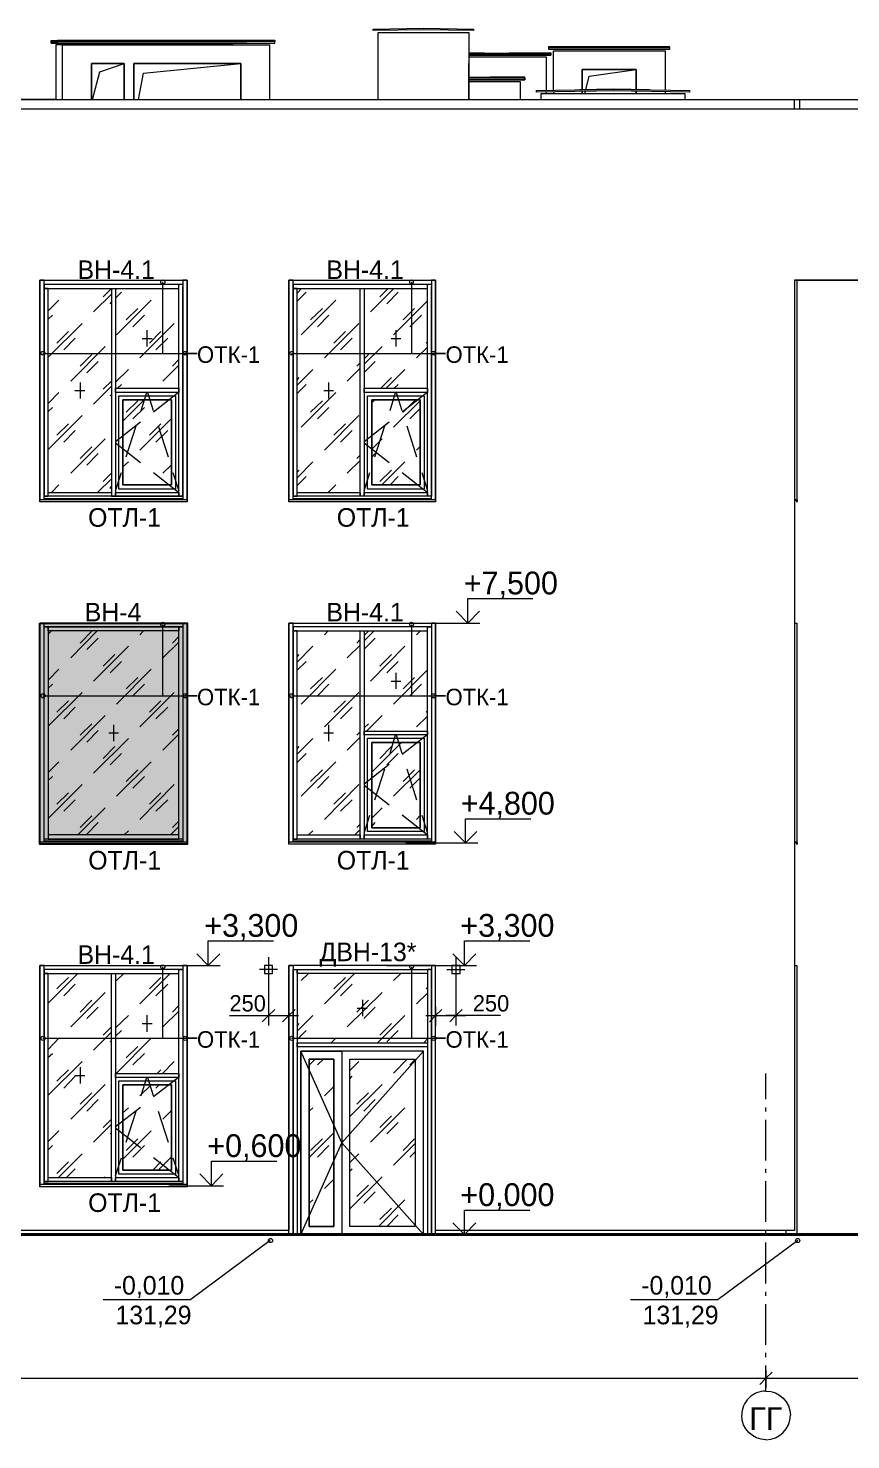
# Model space of a CAD drawing. Header units: millimetres. Extents: x 2294 to 908349, y -83289 to 219220.
# Drawn here: x 366203 to 376620, y -40033 to -22158 of the extents above; entities that cross this region are included whole.
import ezdxf

# ---------------------------------------------------------------- set-up
doc = ezdxf.new("R2010")
doc.units = ezdxf.units.MM
doc.layers.add('PDF _Геометрия', color=7, linetype='Continuous')
doc.layers.add('PDF _Текст', color=7, linetype='Continuous')

msp = doc.modelspace()

# ---------------------------------------------------------------- hatches: boundary and pattern name
at = {"transparency": 33554551}
h = msp.add_hatch(color=3, dxfattribs=at)
h.dxf.hatch_style = 1
h.paths.add_polyline_path([(366351.6, -29689.9), (368213.9, -29689.9), (368213.9, -32492.1), (366351.6, -32492.1)])

# ---------------------------------------------------------------- linework, layer by layer
msp.add_lwpolyline([(366351.6, -29689.9), (368213.9, -29689.9), (368213.9, -32492.1), (366351.6, -32492.1)], close=True)
at = {"layer": 'PDF _Геометрия', "lineweight": 9}
for points in [[(371842.3, -22188.3), (371208.4, -22179.6), (370570.2, -22188.3), (370570.2, -22170.8), (371208.4, -22157.7), (371842.3, -22170.8)], [(369324.3, -22323.8), (366574.6, -22323.8), (366574.6, -22310.7), (369324.3, -22310.7)], [(372790.9, -22402.5), (374329.7, -22402.5), (374329.7, -22393.8), (372790.9, -22393.8)], [(367418.3, -22603.6), (367003, -22603.6), (367003, -23058.3), (367003, -22603.6), (367418.3, -22603.6), (367418.3, -23058.3)], [(368895.9, -22603.6), (367540.7, -22603.6), (367540.7, -23058.3), (367540.7, -22603.6), (368895.9, -22603.6), (368895.9, -23058.3)], [(373901.3, -22682.3), (373219.3, -22682.3), (373219.3, -22935.9), (373219.3, -22682.3), (373901.3, -22682.3), (373901.3, -22935.9)], [(373219.3, -22957.7), (373219.3, -22984)], [(373901.3, -22984), (373901.3, -22953.4)], [(367282.7, -25401.4), (366404.1, -25401.4), (366404.1, -25453.9), (367282.7, -25453.9), (368109, -25453.9), (368109, -25401.4), (367282.7, -25401.4), (366430.3, -25401.4), (366404.1, -25401.4), (366404.1, -25349), (366430.3, -25349), (367282.7, -25349), (368135.2, -25349), (368161.4, -25349), (368161.4, -25401.4), (368135.2, -25401.4)], [(370434.7, -25401.4), (369556, -25401.4), (369556, -25453.9), (370434.7, -25453.9), (371260.9, -25453.9), (371260.9, -25401.4), (370434.7, -25401.4), (369582.2, -25401.4), (369556, -25401.4), (369556, -25349), (369582.2, -25349), (370434.7, -25349), (371282.7, -25349), (371309, -25349), (371309, -25401.4), (371282.7, -25401.4)], [(370456.5, -28085.6), (370408.4, -28085.6), (369608.4, -28085.6), (369608.4, -28037.5), (370408.4, -28037.5), (370408.4, -28085.6), (370408.4, -26743.5), (370408.4, -25453.9), (370456.5, -25453.9), (370456.5, -26743.5)], [(368109, -26769.7), (367309, -26769.7), (367309, -26717.3), (368109, -26717.3)], [(371260.9, -26769.7), (370456.5, -26769.7), (370456.5, -26717.3), (371260.9, -26717.3)], [(367348.3, -26813.5), (368069.6, -26813.5), (368069.6, -27993.8), (367348.3, -27993.8)], [(368069.6, -26813.5), (368069.6, -27993.8), (367348.3, -27993.8), (367348.3, -26813.5)], [(368017.2, -26861.5), (367400.8, -26861.5), (367400.8, -27941.3), (368017.2, -27941.3)], [(367400.8, -27941.3), (367400.8, -26861.5), (368017.2, -26861.5), (368017.2, -27941.3)], [(370500.2, -26813.5), (371217.2, -26813.5), (371217.2, -27993.8), (370500.2, -27993.8)], [(371217.2, -26813.5), (371217.2, -27993.8), (370500.2, -27993.8), (370500.2, -26813.5)], [(371164.7, -26861.5), (370552.7, -26861.5), (370552.7, -27941.3), (371164.7, -27941.3)], [(370552.7, -27941.3), (370552.7, -26861.5), (371164.7, -26861.5), (371164.7, -27941.3)], [(367256.5, -28085.6), (366456.5, -28085.6), (366456.5, -28037.5), (367256.5, -28037.5)], [(371260.9, -28085.6), (370456.5, -28085.6), (370456.5, -28037.5), (371260.9, -28037.5)], [(375942.8, -28129.3), (375907.9, -28124.9)], [(375934.1, -28146.8), (375934.1, -28151.2), (375938.5, -28155.5), (375942.8, -28155.5), (375942.8, -28129.3), (375942.8, -28151.2)], [(368109, -29790.5), (366456.5, -29790.5), (366456.5, -29738), (368109, -29738)], [(370434.7, -29738), (369556, -29738), (369556, -29790.5), (370434.7, -29790.5), (371260.9, -29790.5), (371260.9, -29738), (370434.7, -29738), (369582.2, -29738), (369556, -29738), (369556, -29689.9), (369582.2, -29689.9), (370434.7, -29689.9), (371282.7, -29689.9), (371309, -29689.9), (371309, -29738), (371282.7, -29738)], [(370456.5, -32426.6), (370408.4, -32426.6), (369608.4, -32426.6), (369608.4, -32374.1), (370408.4, -32374.1), (370408.4, -32426.6), (370408.4, -31080.1), (370408.4, -29790.5), (370456.5, -29790.5), (370456.5, -31080.1)], [(371260.9, -29764.3), (371260.9, -29738), (371309, -29738), (371309, -29764.3), (371309, -31080.1), (371309, -32426.6), (371260.9, -32426.6), (371260.9, -31080.1)], [(371260.9, -31106.3), (370456.5, -31106.3), (370456.5, -31058.2), (371260.9, -31058.2)], [(370500.2, -31150.1), (371217.2, -31150.1), (371217.2, -32330.4), (370500.2, -32330.4)], [(371217.2, -31150.1), (371217.2, -32330.4), (370500.2, -32330.4), (370500.2, -31150.1)], [(371164.7, -31202.5), (370552.7, -31202.5), (370552.7, -32282.3), (371164.7, -32282.3)], [(370552.7, -32282.3), (370552.7, -31202.5), (371164.7, -31202.5), (371164.7, -32282.3)], [(371260.9, -32426.6), (370456.5, -32426.6), (370456.5, -32374.1), (371260.9, -32374.1)], [(375934.1, -32483.4), (375934.1, -32487.8), (375938.5, -32492.1), (375942.8, -32492.1)], [(367282.7, -34079), (366404.1, -34079), (366404.1, -34127.1), (367282.7, -34127.1), (368109, -34127.1), (368109, -34079), (367282.7, -34079), (366430.3, -34079), (366404.1, -34079), (366404.1, -34026.5), (366430.3, -34026.5), (367282.7, -34026.5), (368135.2, -34026.5), (368161.4, -34026.5), (368161.4, -34079), (368135.2, -34079)], [(367309, -36763.2), (367256.5, -36763.2), (366456.5, -36763.2), (366456.5, -36710.7), (367256.5, -36710.7), (367256.5, -36763.2), (367256.5, -35421.1), (367256.5, -34127.1), (367309, -34127.1), (367309, -35421.1)], [(368109, -34100.9), (368109, -34079), (368161.4, -34079), (368161.4, -34100.9), (368161.4, -35421.1), (368161.4, -36763.2), (368109, -36763.2), (368109, -35421.1)], [(369193.1, -34026.5), (369193.1, -34127.1), (369298, -34127.1), (369298, -34026.5)], [(371260.9, -34127.1), (369608.4, -34127.1), (369608.4, -34079), (371260.9, -34079)], [(371671.8, -34026.5), (371566.9, -34026.5), (371566.9, -34127.1), (371671.8, -34127.1)], [(371260.9, -35058.2), (369608.4, -35058.2), (369608.4, -35005.8), (371260.9, -35005.8)], [(370071.8, -35211.2), (369761.4, -35211.2), (369761.4, -37331.5), (370071.8, -37331.5)], [(371208.4, -37432), (371208.4, -35110.7), (370172.4, -35110.7), (370172.4, -37432)], [(371103.5, -37331.5), (370277.3, -37331.5), (370277.3, -35211.2), (371103.5, -35211.2)], [(368109, -35447.3), (367309, -35447.3), (367309, -35394.9), (368109, -35394.9)], [(367348.3, -35486.7), (368069.6, -35486.7), (368069.6, -36671.3), (367348.3, -36671.3)], [(368069.6, -35486.7), (368069.6, -36671.3), (367348.3, -36671.3), (367348.3, -35486.7)], [(368017.2, -35539.1), (367400.8, -35539.1), (367400.8, -36618.9), (368017.2, -36618.9)], [(367400.8, -36618.9), (367400.8, -35539.1), (368017.2, -35539.1), (368017.2, -36618.9)], [(368109, -36763.2), (367309, -36763.2), (367309, -36710.7), (368109, -36710.7)]]:
    msp.add_lwpolyline(points, close=True, dxfattribs=at)
for points in [[(366491.5, -22332.6), (366491.5, -22345.7), (366491.5, -22323.8), (366491.5, -22315.1), (366574.6, -22315.1)], [(366491.5, -22323.8), (366574.6, -22323.8), (366574.6, -22345.7), (369324.3, -22345.7), (369324.3, -22323.8)], [(366574.6, -22332.6), (366574.6, -22345.7), (369324.3, -22345.7), (369324.3, -22332.6)], [(366635.8, -23058.3), (366635.8, -22367.6), (369153.8, -22367.6), (369258.7, -22367.6), (369258.7, -23058.3), (370635.7, -23058.3), (370635.7, -22210.2), (371671.8, -22210.2), (371781.1, -22210.2), (371781.1, -23058.3), (371781.1, -22603.6)], [(368799.7, -22367.6), (366552.7, -22367.6), (366552.7, -23058.3), (365792, -23058.3), (365792, -22520.6), (365682.8, -22520.6), (362093.7, -22520.6), (362093.7, -23058.3)], [(366491.5, -22345.7), (368970.2, -22345.7), (366491.5, -22345.7)], [(371781.1, -22468.1), (371982.2, -22468.1), (371982.2, -22472.5), (372292.6, -22472.5), (372292.6, -22468.1), (372821.5, -22468.1), (372821.5, -22481.2), (371781.1, -22481.2)], [(371781.1, -22498.7), (372821.5, -22498.7), (371781.1, -22498.7)], [(371781.1, -22520.6), (372651, -22520.6), (372760.3, -22520.6), (372760.3, -22940.2)], [(371982.2, -22472.5), (372292.6, -22472.5)], [(372790.9, -22411.3), (372790.9, -22424.4), (374329.7, -22424.4), (374329.7, -22402.5)], [(372790.9, -22402.5), (372790.9, -22424.4), (374329.7, -22424.4), (374329.7, -22411.3)], [(372821.5, -22481.2), (372821.5, -22498.7), (372821.5, -22490)], [(372856.5, -22940.2), (372856.5, -22441.9), (374159.2, -22441.9), (374268.5, -22441.9), (374268.5, -22940.2)], [(367016.1, -23058.3), (367107.9, -22708.5), (367418.3, -22603.6)], [(367597.5, -23058.3), (367663.1, -22726), (368895.9, -22603.6)], [(373263.1, -22935.9), (373306.8, -22765.4), (373901.3, -22682.3)], [(371781.1, -22787.2), (372493.7, -22787.2), (372493.7, -22778.5), (372047.8, -22778.5), (372047.8, -22782.9), (371781.1, -22782.9), (372047.8, -22782.9)], [(371781.1, -22809.1), (372493.7, -22809.1), (371781.1, -22809.1)], [(371781.1, -22830.9), (372323.2, -22830.9), (372432.5, -22830.9), (372432.5, -23058.3)], [(372493.7, -22787.2), (372493.7, -22809.1), (372493.7, -22800.3)], [(335811.8, -23097.6), (336432.5, -23058.3), (336463.1, -23058.3), (375969.1, -23058.3), (375969.1, -23180.7), (336463.1, -23180.7), (336463.1, -23058.3)], [(374067.4, -22957.7), (373608.4, -22949), (372637.9, -22966.5), (372637.9, -22944.6), (373608.4, -22931.5), (373188.7, -22935.9)], [(372699.1, -23058.3), (372699.1, -22984), (374408.4, -22984), (374517.7, -22984), (374517.7, -23058.3), (375969.1, -23058.3), (375969.1, -23180.7)], [(372760.3, -22962.1), (372760.3, -22984)], [(372856.5, -22962.1), (372856.5, -22984)], [(374067.4, -22935.9), (373608.4, -22931.5), (374578.9, -22944.6), (374578.9, -22966.5), (373608.4, -22949), (373188.7, -22957.7)], [(373249.9, -22984), (373258.7, -22953.4)], [(374268.5, -22962.1), (374268.5, -22984)], [(383103.5, -23158.8), (383086, -23158.8), (383086, -23119.5), (383086, -23180.7), (375907.9, -23180.7), (375907.9, -23058.3), (383086, -23058.3), (383086, -23062.6), (383811.7, -23106.4)], [(383051, -25349), (375907.9, -25349), (375907.9, -37383.9), (371361.4, -37383.9), (371361.4, -34026.5), (369503.5, -34026.5), (369503.5, -37383.9), (369267.4, -37383.9), (358915.6, -37383.9)], [(366404.1, -28129.3), (366404.1, -28059.3), (366404.1, -26743.5), (366404.1, -28085.6), (366456.5, -28085.6), (366456.5, -26743.5), (366456.5, -25453.9), (366404.1, -25453.9), (366404.1, -26743.5), (366404.1, -25427.7), (366404.1, -25349), (366351.6, -25349), (366351.6, -25427.7), (366351.6, -26743.5), (366351.6, -28059.3), (366351.6, -28138), (366351.6, -25349), (368213.9, -25349), (368213.9, -28138), (368213.9, -28059.3), (368213.9, -26743.5), (368213.9, -25427.7), (368213.9, -25349), (368161.4, -25349), (368161.4, -25427.7)], [(367903.5, -25370.8), (367903.5, -26275.7), (368340.7, -26275.7), (368187.7, -26275.7)], [(369556, -28129.3), (369556, -28059.3), (369556, -26743.5), (369556, -28085.6), (369608.4, -28085.6), (369608.4, -26743.5), (369608.4, -25453.9), (369556, -25453.9), (369556, -26743.5), (369556, -25427.7), (369556, -25349), (369503.5, -25349), (369503.5, -25427.7), (369503.5, -26743.5), (369503.5, -28059.3), (369503.5, -28138), (369503.5, -25349), (371361.4, -25349), (371361.4, -28138), (371361.4, -28059.3), (371361.4, -26743.5), (371361.4, -25427.7), (371361.4, -25349), (371309, -25349), (371309, -25427.7), (371309, -26743.5), (371309, -25427.7)], [(371055.4, -25370.8), (371055.4, -26275.7), (371488.2, -26275.7), (371339.6, -26275.7)], [(375907.9, -25349), (375938.5, -25349), (375938.5, -25427.7), (375938.5, -26743.5), (375938.5, -28059.3), (375938.5, -28138), (375907.9, -28138)], [(375916.6, -25349), (383068.5, -25349)], [(366740.7, -25458.3), (366740.7, -25453.9)], [(367029.2, -25751.2), (367256.5, -25523.8)], [(367151.6, -25558.8), (367256.5, -25453.9), (367309, -25453.9), (367309, -26743.5), (367309, -28085.6), (368109, -28085.6), (368161.4, -28085.6), (368161.4, -26743.5), (368161.4, -25427.7), (368161.4, -26743.5), (368161.4, -28059.3), (368161.4, -28129.3)], [(367256.5, -25453.9), (367256.5, -26743.5), (367256.5, -28085.6), (367309, -28085.6), (367309, -28037.5), (368109, -28037.5), (368109, -28085.6), (368109, -26743.5), (368109, -25427.7)], [(367309, -25471.4), (367326.5, -25453.9)], [(367309, -25576.3), (367383.3, -25502)], [(367907.9, -25458.3), (367912.3, -25453.9)], [(368109, -25401.4), (368109, -25410.2)], [(369608.4, -25510.7), (369665.3, -25453.9)], [(369608.4, -25615.6), (369722.1, -25502)], [(370242.3, -25458.3), (370246.7, -25453.9)], [(370535.2, -25751.2), (370832.5, -25453.9)], [(370657.6, -25558.8), (370762.5, -25453.9)], [(370745, -25646.2), (370889.3, -25502)], [(371260.9, -25401.4), (371260.9, -25410.2)], [(371309, -28129.3), (371309, -28059.3), (371309, -26743.5), (371309, -28085.6), (371260.9, -28085.6), (371260.9, -26743.5), (371260.9, -25427.7)], [(366456.5, -25738), (366592, -25602.5)], [(367239, -25646.2), (367256.5, -25628.8)], [(367322.1, -26039.7), (367759.2, -25602.5)], [(367444.5, -25851.7), (367588.8, -25707.4)], [(369660.9, -26039.7), (370098, -25602.5)], [(369778.9, -25851.7), (369927.5, -25707.4)], [(370828.1, -26039.7), (371260.9, -25611.3)], [(370950.5, -25851.7), (371094.8, -25707.4)], [(366456.5, -25843), (366509, -25790.5)], [(366456.5, -26323.8), (366884.9, -25895.4)], [(367527.6, -25939.1), (367676.2, -25790.5)], [(367615, -26332.6), (368052.1, -25895.4)], [(369866.3, -25939.1), (370010.6, -25790.5)], [(369953.8, -26332.6), (370390.9, -25895.4)], [(371033.6, -25939.1), (371182.2, -25790.5)], [(366565.8, -26144.6), (366714.4, -26000.3)], [(366653.2, -26232), (366797.5, -26083.4)], [(367645.6, -26087.8), (367772.4, -26087.8)], [(367706.8, -25982.9), (367706.8, -26188.3)], [(367737.4, -26144.6), (367881.7, -26000.3)], [(367820.5, -26232), (367969.1, -26083.4)], [(370071.8, -26144.6), (370220.4, -26000.3)], [(370159.2, -26232), (370303.5, -26083.4)], [(370797.5, -26087.8), (370919.9, -26087.8)], [(370858.7, -25982.9), (370858.7, -26188.3)], [(366386.6, -26275.7), (368340.7, -26275.7)], [(366740.7, -26625.5), (367177.8, -26188.3)], [(369538.5, -26275.7), (371488.2, -26275.7)], [(370456.5, -26411.3), (370683.8, -26188.3)], [(371121, -26332.6), (371260.9, -26197.1)], [(371243.4, -26144.6), (371260.9, -26127.1)], [(366858.7, -26437.5), (367007.3, -26288.9)], [(366946.1, -26520.6), (367090.4, -26376.3)], [(367907.9, -26625.5), (368109, -26424.4)], [(368030.3, -26437.5), (368109, -26354.4)], [(370364.7, -26437.5), (370408.4, -26393.8)], [(370456.5, -26345.7), (370513.3, -26288.9)], [(370456.5, -26516.2), (370596.4, -26376.3)], [(367151.6, -26730.4), (367256.5, -26625.5)], [(367309, -26638.6), (367470.7, -26481.2)], [(369608.4, -26677.9), (369805.1, -26481.2)], [(369608.4, -26612.4), (369634.7, -26581.8)], [(370242.3, -26625.5), (370408.4, -26463.7)], [(370666.3, -26717.3), (370801.9, -26581.8)], [(370736.3, -26717.3), (370972.4, -26481.2)], [(366456.5, -26909.6), (366592, -26769.7)], [(366793.1, -26743.5), (366919.9, -26743.5)], [(366858.7, -26643), (366858.7, -26848.4)], [(367029.2, -26918.4), (367256.5, -26691)], [(367239, -26813.5), (367256.5, -26796)], [(367335.2, -26717.3), (367383.3, -26669.2)], [(367632.5, -26997.1), (367706.8, -26769.7)], [(367711.2, -26769.7), (367785.5, -26997.1)], [(368104.6, -26769.7), (367789.8, -27018.9)], [(369608.4, -26782.8), (369722.1, -26669.2)], [(369660.9, -27211.3), (370098, -26769.7)], [(369945, -26743.5), (370067.4, -26743.5)], [(370006.2, -26643), (370006.2, -26848.4)], [(370784.4, -26997.1), (370854.3, -26769.7)], [(370836.8, -26717.3), (370889.3, -26669.2)], [(370863.1, -26769.7), (370933, -26997.1)], [(371256.5, -26769.7), (370937.4, -27018.9)], [(366456.5, -27010.2), (366509, -26962.1)], [(367400.8, -27132.6), (367671.8, -26861.5)], [(367444.5, -27018.9), (367588.8, -26874.7)], [(367527.6, -27106.3), (367676.2, -26962.1)], [(369778.9, -27018.9), (369927.5, -26874.7)], [(369866.3, -27106.3), (370010.6, -26962.1)], [(370552.7, -26900.9), (370592, -26861.5)], [(370828.1, -27211.3), (371164.7, -26874.7)], [(370950.5, -27018.9), (371094.8, -26874.7)], [(371033.6, -27106.3), (371164.7, -26975.2)], [(366456.5, -27491), (366884.9, -27062.6)], [(366565.8, -27311.8), (366714.4, -27167.5)], [(367623.7, -27145.7), (367309, -27394.9)], [(367615, -27499.8), (368017.2, -27102)], [(367737.4, -27311.8), (367881.7, -27167.5)], [(369953.8, -27499.8), (370390.9, -27062.6)], [(370071.8, -27311.8), (370220.4, -27167.5)], [(370775.6, -27145.7), (370456.5, -27394.9)], [(366653.2, -27399.2), (366797.5, -27250.6)], [(367444.5, -27587.2), (367571.3, -27193.8)], [(367820.5, -27399.2), (367969.1, -27250.6)], [(367846.7, -27193.8), (367973.5, -27587.2)], [(370159.2, -27399.2), (370303.5, -27250.6)], [(370592, -27587.2), (370718.8, -27193.8)], [(370998.6, -27193.8), (371121, -27587.2)], [(366740.7, -27792.7), (367177.8, -27355.5)], [(366858.7, -27604.7), (367007.3, -27460.4)], [(367623.7, -27661.5), (367309, -27412.4)], [(370775.6, -27661.5), (370456.5, -27412.4)], [(370552.7, -27486.7), (370683.8, -27355.5)], [(371121, -27499.8), (371164.7, -27456.1)], [(366946.1, -27692.1), (367090.4, -27543.5)], [(367400.8, -27714), (367470.7, -27648.4)], [(367907.9, -27792.7), (368017.2, -27687.8)], [(369608.4, -27849.5), (369805.1, -27648.4)], [(370242.3, -27792.7), (370408.4, -27630.9)], [(370364.7, -27604.7), (370408.4, -27565.4)], [(370552.7, -27591.6), (370596.4, -27543.5)], [(370679.5, -27941.3), (370972.4, -27648.4)], [(367081.7, -28037.5), (367256.5, -27862.6)], [(367151.6, -27897.6), (367256.5, -27792.7)], [(367309, -28015.6), (367383.3, -27783.9)], [(368104.6, -28037.5), (367789.8, -27788.3)], [(368034.7, -27783.9), (368109, -28015.6)], [(369608.4, -27779.6), (369634.7, -27753.3)], [(369608.4, -27950.1), (369722.1, -27836.4)], [(370456.5, -28015.6), (370530.8, -27783.9)], [(370657.6, -27897.6), (370801.9, -27753.3)], [(370784.4, -27941.3), (370889.3, -27836.4)], [(371256.5, -28037.5), (370937.4, -27788.3)], [(371186.6, -27783.9), (371260.9, -28015.6)], [(366495.9, -28037.5), (366592, -27941.3)], [(367239, -27985), (367256.5, -27963.2)], [(367759.2, -27941.3), (367759.2, -27941.3)], [(370001.9, -28037.5), (370098, -27941.3)], [(368213.9, -28124.9), (368213.9, -28129.3), (366351.6, -28129.3), (366351.6, -28124.9)], [(368213.9, -28129.3), (368213.9, -28155.5), (366351.6, -28155.5), (366351.6, -28129.3)], [(366351.6, -28151.2), (366351.6, -28146.8)], [(368161.4, -28085.6), (366404.1, -28085.6)], [(368161.4, -28116.2), (366404.1, -28116.2), (368161.4, -28116.2)], [(368161.4, -28116.2), (366404.1, -28116.2)], [(368213.9, -28146.8), (368213.9, -28151.2)], [(371361.4, -28124.9), (371361.4, -28129.3), (369503.5, -28129.3), (369503.5, -28124.9)], [(371361.4, -28129.3), (371361.4, -28155.5), (369503.5, -28155.5), (369503.5, -28129.3)], [(369503.5, -28151.2), (369503.5, -28146.8)], [(371309, -28085.6), (369556, -28085.6)], [(371309, -28116.2), (369556, -28116.2), (371309, -28116.2)], [(371309, -28116.2), (369556, -28116.2)], [(371361.4, -28146.8), (371361.4, -28151.2)], [(371134.1, -29689.9), (371418.3, -29689.9), (371768, -29689.9), (371768, -29379.6), (372594.2, -29379.6)], [(366404.1, -32465.9), (366404.1, -32400.3), (366404.1, -29764.3), (366404.1, -29689.9), (366351.6, -29689.9), (366351.6, -29764.3), (366351.6, -32400.3), (366351.6, -32474.6), (366351.6, -29689.9), (368213.9, -29689.9), (368213.9, -32474.6), (368213.9, -32400.3), (368213.9, -29764.3), (368213.9, -29689.9), (368161.4, -29689.9), (368161.4, -29764.3), (368161.4, -32426.6), (368109, -32426.6), (368109, -32374.1), (366456.5, -32374.1), (366456.5, -32426.6), (368109, -32426.6), (368109, -29764.3), (368109, -29738), (368161.4, -29738), (366430.3, -29738), (366404.1, -29738), (366404.1, -29689.9), (366430.3, -29689.9), (368161.4, -29689.9), (368161.4, -29738)], [(368161.4, -32426.6), (366404.1, -32426.6), (366404.1, -29764.3), (366404.1, -29738), (366456.5, -29738), (366456.5, -29764.3), (366456.5, -32426.6), (366404.1, -32426.6)], [(366456.5, -29829.8), (366495.9, -29790.5)], [(366740.7, -30131.5), (367077.3, -29790.5)], [(366858.7, -29943.5), (367007.3, -29794.9)], [(367615, -29838.6), (367663.1, -29790.5)], [(367903.5, -29711.8), (367903.5, -30612.3), (368340.7, -30612.3), (368187.7, -30612.3)], [(368161.4, -29764.3), (368161.4, -32400.3), (368161.4, -32465.9)], [(369556, -32465.9), (369556, -32400.3), (369556, -31080.1), (369556, -32426.6), (369608.4, -32426.6), (369608.4, -31080.1), (369608.4, -29790.5), (369556, -29790.5), (369556, -31080.1), (369556, -29764.3), (369556, -29689.9), (369503.5, -29689.9), (369503.5, -29764.3), (369503.5, -31080.1), (369503.5, -32400.3), (369503.5, -32474.6), (369503.5, -29689.9), (371361.4, -29689.9), (371361.4, -32474.6), (371361.4, -32400.3), (371361.4, -31080.1), (371361.4, -29764.3), (371361.4, -29689.9), (371309, -29689.9), (371309, -29764.3), (371309, -31080.1), (371309, -32400.3), (371309, -32465.9)], [(369953.8, -29838.6), (370001.9, -29790.5)], [(370456.5, -29917.3), (370583.3, -29790.5)], [(370456.5, -29847.3), (370513.3, -29794.9)], [(371055.4, -29711.8), (371055.4, -30612.3), (371488.2, -30612.3), (371339.6, -30612.3)], [(371121, -29838.6), (371169.1, -29790.5)], [(371610.6, -29689.9), (371921, -29689.9)], [(375907.9, -29689.9), (375938.5, -29689.9), (375938.5, -29764.3), (375938.5, -31080.1), (375938.5, -32400.3), (375938.5, -32474.6), (375907.9, -32474.6)], [(366946.1, -30026.6), (367090.4, -29882.3)], [(367029.2, -30424.4), (367470.7, -29982.8)], [(367907.9, -30131.5), (368109, -29930.4)], [(368030.3, -29943.5), (368109, -29860.4)], [(369608.4, -30183.9), (369805.1, -29982.8)], [(370242.3, -30131.5), (370408.4, -29969.7)], [(370364.7, -29943.5), (370408.4, -29899.8)], [(370456.5, -30022.2), (370596.4, -29882.3)], [(370535.2, -30424.4), (370972.4, -29982.8)], [(367151.6, -30236.4), (367300.2, -30087.8)], [(367239, -30319.5), (367383.3, -30175.2)], [(369608.4, -30118.4), (369634.7, -30087.8)], [(369608.4, -30288.9), (369722.1, -30175.2)], [(370657.6, -30236.4), (370801.9, -30087.8)], [(370745, -30319.5), (370889.3, -30175.2)], [(366456.5, -30415.6), (366592, -30275.7)], [(367322.1, -30717.3), (367759.2, -30275.7)], [(367444.5, -30524.9), (367588.8, -30380.7)], [(369660.9, -30717.3), (370098, -30275.7)], [(369778.9, -30524.9), (369927.5, -30380.7)], [(370828.1, -30717.3), (371260.9, -30284.5)], [(370858.7, -30319.5), (370858.7, -30524.9)], [(370950.5, -30524.9), (371094.8, -30380.7)], [(366456.5, -30516.2), (366509, -30463.7)], [(367527.6, -30612.3), (367676.2, -30463.7)], [(369866.3, -30612.3), (370010.6, -30463.7)], [(370797.5, -30424.4), (370919.9, -30424.4)], [(371033.6, -30612.3), (371182.2, -30463.7)], [(366386.6, -30612.3), (368340.7, -30612.3)], [(366456.5, -30997), (366884.9, -30568.6)], [(366565.8, -30817.8), (366714.4, -30673.6)], [(367615, -31005.8), (368052.1, -30568.6)], [(367737.4, -30817.8), (367881.7, -30673.6)], [(369538.5, -30612.3), (371488.2, -30612.3)], [(369953.8, -31005.8), (370390.9, -30568.6)], [(370071.8, -30817.8), (370220.4, -30673.6)], [(366653.2, -30905.2), (366797.5, -30756.6)], [(366740.7, -31298.7), (367177.8, -30861.5)], [(367820.5, -30905.2), (367969.1, -30756.6)], [(370159.2, -30905.2), (370303.5, -30756.6)], [(370487.1, -31058.2), (370683.8, -30861.5)], [(371121, -31005.8), (371260.9, -30870.3)], [(371243.4, -30817.8), (371260.9, -30800.3)], [(366858.7, -31110.7), (367007.3, -30966.4)], [(366946.1, -31198.1), (367090.4, -31049.5)], [(367221.5, -31080.1), (367343.9, -31080.1)], [(367282.7, -30979.6), (367282.7, -31185)], [(367907.9, -31298.7), (368109, -31097.6)], [(368030.3, -31110.7), (368109, -31032)], [(369945, -31080.1), (370067.4, -31080.1)], [(370006.2, -30979.6), (370006.2, -31185)], [(370364.7, -31110.7), (370408.4, -31067)], [(370456.5, -31018.9), (370513.3, -30966.4)], [(370592, -31058.2), (370596.4, -31049.5)], [(367029.2, -31591.6), (367470.7, -31154.4)], [(367151.6, -31403.6), (367300.2, -31255)], [(369608.4, -31351.1), (369805.1, -31154.4)], [(369608.4, -31285.6), (369634.7, -31255)], [(370242.3, -31298.7), (370408.4, -31136.9)], [(370552.7, -31578.5), (370928.6, -31202.5)], [(370657.6, -31403.6), (370801.9, -31255)], [(370784.4, -31338), (370854.3, -31106.3)], [(370863.1, -31106.3), (370933, -31338)], [(371256.5, -31106.3), (370937.4, -31355.5)], [(366456.5, -31582.8), (366592, -31447.3)], [(367239, -31486.7), (367383.3, -31342.4)], [(367322.1, -31884.5), (367759.2, -31447.3)], [(369608.4, -31456.1), (369722.1, -31342.4)], [(369660.9, -31884.5), (370098, -31447.3)], [(370745, -31486.7), (370889.3, -31342.4)], [(366456.5, -31683.4), (366509, -31635.3)], [(367444.5, -31696.5), (367588.8, -31547.9)], [(367527.6, -31779.6), (367676.2, -31635.3)], [(369778.9, -31696.5), (369927.5, -31547.9)], [(369866.3, -31779.6), (370010.6, -31635.3)], [(370775.6, -31482.3), (370456.5, -31731.5)], [(370592, -31928.2), (370718.8, -31534.8)], [(370828.1, -31884.5), (371164.7, -31547.9)], [(370950.5, -31696.5), (371094.8, -31547.9)], [(370998.6, -31534.8), (371121, -31928.2)], [(366456.5, -32164.3), (366884.9, -31735.8)], [(367615, -32177.4), (368052.1, -31735.8)], [(369953.8, -32177.4), (370390.9, -31735.8)], [(370775.6, -31998.1), (370456.5, -31749)], [(371033.6, -31779.6), (371164.7, -31648.4)], [(366565.8, -31985), (366714.4, -31840.8)], [(366653.2, -32072.5), (366797.5, -31928.2)], [(367737.4, -31985), (367881.7, -31840.8)], [(367820.5, -32072.5), (367969.1, -31928.2)], [(370071.8, -31985), (370220.4, -31840.8)], [(370159.2, -32072.5), (370303.5, -31928.2)], [(366832.5, -32374.1), (367177.8, -32028.7)], [(366858.7, -32277.9), (367007.3, -32133.7)], [(370456.5, -32352.2), (370530.8, -32124.9)], [(370552.7, -32159.9), (370683.8, -32028.7)], [(371256.5, -32374.1), (370937.4, -32124.9)], [(370985.5, -32474.6), (371496.9, -32474.6), (371741.8, -32474.6), (371741.8, -32168.6), (372568, -32168.6)], [(371121, -32177.4), (371164.7, -32129.3)], [(371186.6, -32124.9), (371260.9, -32352.2)], [(366946.1, -32365.3), (367090.4, -32216.7)], [(367418.3, -32374.1), (367470.7, -32321.6)], [(368004.1, -32374.1), (368109, -32264.8)], [(368030.3, -32277.9), (368109, -32199.2)], [(369752.7, -32374.1), (369805.1, -32321.6)], [(370338.5, -32374.1), (370408.4, -32304.1)], [(370364.7, -32277.9), (370408.4, -32238.6)], [(370552.7, -32264.8), (370596.4, -32216.7)], [(368213.9, -32461.5), (368213.9, -32465.9), (366351.6, -32465.9), (366351.6, -32461.5)], [(368213.9, -32465.9), (368213.9, -32492.1), (366351.6, -32492.1), (366351.6, -32465.9)], [(366351.6, -32492.1), (366351.6, -32483.4)], [(368161.4, -32452.8), (366404.1, -32452.8), (368161.4, -32452.8)], [(368161.4, -32452.8), (366404.1, -32452.8)], [(368213.9, -32483.4), (368213.9, -32492.1)], [(371361.4, -32461.5), (371361.4, -32465.9), (369503.5, -32465.9), (369503.5, -32461.5)], [(371361.4, -32465.9), (371361.4, -32492.1), (369503.5, -32492.1), (369503.5, -32465.9)], [(369503.5, -32492.1), (369503.5, -32483.4)], [(371309, -32426.6), (369556, -32426.6)], [(371309, -32452.8), (369556, -32452.8), (371309, -32452.8)], [(371309, -32452.8), (369556, -32452.8)], [(371361.4, -32483.4), (371361.4, -32492.1)], [(371584.4, -32474.6), (371894.8, -32474.6)], [(375907.9, -32465.9), (375942.8, -32470.3), (375942.8, -32492.1), (375942.8, -32465.9), (375907.9, -32461.5)], [(367956, -34026.5), (368305.7, -34026.5), (368480.6, -34026.5), (368480.6, -33716.2), (369306.8, -33716.2)], [(370740.7, -34026.5), (371374.5, -34026.5), (371728.6, -34026.5), (371728.6, -33716.2), (372554.9, -33716.2)], [(369245.6, -33921.6), (369245.6, -34232), (369245.6, -34660.4), (369245.6, -34787.2)], [(371619.3, -33921.6), (371619.3, -34232), (371619.3, -34660.4), (371619.3, -34787.2)], [(366404.1, -36802.5), (366404.1, -36736.9), (366404.1, -35421.1), (366404.1, -36763.2), (366456.5, -36763.2), (366456.5, -35421.1), (366456.5, -34127.1), (366404.1, -34127.1), (366404.1, -35421.1), (366404.1, -34100.9), (366404.1, -34026.5), (366351.6, -34026.5), (366351.6, -34100.9), (366351.6, -35421.1), (366351.6, -36736.9), (366351.6, -36815.6), (366351.6, -34026.5), (368213.9, -34026.5), (368213.9, -36815.6), (368213.9, -36736.9), (368213.9, -35421.1), (368213.9, -34100.9), (368213.9, -34026.5), (368161.4, -34026.5), (368161.4, -34100.9), (368161.4, -35421.1), (368161.4, -36736.9), (368161.4, -36802.5)], [(366456.5, -34503), (366832.5, -34127.1)], [(367322.1, -34218.9), (367413.9, -34127.1)], [(367615, -34511.8), (367999.7, -34127.1)], [(367903.5, -34048.4), (367903.5, -34948.9), (368340.7, -34948.9), (368187.7, -34948.9)], [(368327.6, -34026.5), (368633.6, -34026.5)], [(369359.2, -34079), (369131.9, -34079)], [(369556, -37432), (369503.5, -37432), (369503.5, -35032), (369503.5, -34100.9), (369503.5, -34026.5), (369556, -34026.5), (369556, -34100.9), (369556, -35032), (369556, -37432), (369556, -35032), (369556, -34079), (369608.4, -34079), (369608.4, -35032), (369608.4, -37432)], [(371282.7, -34026.5), (369582.2, -34026.5), (369556, -34026.5), (369556, -34079), (369582.2, -34079), (371282.7, -34079)], [(369660.9, -34218.9), (369752.7, -34127.1)], [(369953.8, -34511.8), (370334.1, -34127.1)], [(370828.1, -34218.9), (370919.9, -34127.1)], [(371055.4, -34048.4), (371055.4, -34948.9), (371488.2, -34948.9), (371339.6, -34948.9)], [(371309, -37432), (371309, -35032), (371309, -37432), (371361.4, -37432), (371361.4, -35032), (371361.4, -34100.9), (371361.4, -34026.5), (371309, -34026.5), (371309, -34100.9), (371309, -35032), (371309, -34079), (371260.9, -34079), (371260.9, -35032), (371260.9, -37432)], [(371300.2, -34079), (371309, -34079)], [(371505.7, -34079), (371733, -34079)], [(371571.3, -34026.5), (371881.6, -34026.5)], [(375907.9, -34026.5), (375938.5, -34026.5), (375938.5, -34100.9), (375938.5, -35032), (375938.5, -37432), (375802.9, -37432), (375802.9, -37383.9)], [(366565.8, -34323.8), (366714.4, -34179.6)], [(366653.2, -34411.2), (366797.5, -34262.6)], [(367737.4, -34323.8), (367881.7, -34179.6)], [(367820.5, -34411.2), (367969.1, -34262.6)], [(370071.8, -34323.8), (370220.4, -34179.6)], [(370159.2, -34411.2), (370303.5, -34262.6)], [(371243.4, -34323.8), (371260.9, -34306.3)], [(366740.7, -34804.7), (367177.8, -34367.5)], [(366858.7, -34616.7), (367007.3, -34468.1)], [(370242.3, -34804.7), (370683.8, -34367.5)], [(370364.7, -34616.7), (370513.3, -34468.1)], [(370434.7, -34463.7), (370434.7, -34669.2)], [(371121, -34511.8), (371260.9, -34376.3)], [(366946.1, -34699.8), (367090.4, -34555.5)], [(367309, -34817.8), (367470.7, -34660.4)], [(367706.8, -34656.1), (367706.8, -34865.9)], [(367907.9, -34804.7), (368109, -34603.6)], [(368030.3, -34616.7), (368109, -34533.7)], [(368751.6, -34660.4), (369206.2, -34660.4), (369372.4, -34660.4)], [(369118.8, -34660.4), (369625.9, -34660.4)], [(369503.5, -34551.1), (369503.5, -34660.4), (369503.5, -34787.2)], [(369608.4, -34857.1), (369805.1, -34660.4)], [(370369.1, -34568.6), (370495.9, -34568.6)], [(370452.1, -34699.8), (370596.4, -34555.5)], [(370627, -35005.8), (370972.4, -34660.4)], [(371239, -34660.4), (371746.1, -34660.4)], [(371361.4, -34551.1), (371361.4, -34660.4), (371361.4, -34787.2)], [(372183.3, -34660.4), (371728.6, -34660.4), (371492.6, -34660.4)], [(367151.6, -34909.6), (367256.5, -34804.7)], [(367309, -34922.7), (367383.3, -34848.4)], [(367645.6, -34761), (367772.4, -34761)], [(369608.4, -34791.6), (369634.7, -34761)], [(369608.4, -34962.1), (369722.1, -34848.4)], [(370657.6, -34909.6), (370801.9, -34761)], [(370745, -34992.7), (370889.3, -34848.4)], [(366386.6, -34948.9), (368340.7, -34948.9)], [(366456.5, -35088.8), (366592, -34948.9)], [(367029.2, -35097.6), (367256.5, -34870.3)], [(367239, -34992.7), (367256.5, -34975.2)], [(367322.1, -35390.5), (367759.2, -34948.9)], [(369538.5, -34948.9), (371488.2, -34948.9)], [(370041.2, -35005.8), (370098, -34948.9)], [(371212.8, -35005.8), (371260.9, -34957.7)], [(366456.5, -35189.4), (366509, -35141.3)], [(367444.5, -35198.1), (367588.8, -35053.9)], [(367527.6, -35285.6), (367676.2, -35141.3)], [(371208.4, -35110.7), (370172.4, -36273.5), (371208.4, -37432), (371208.4, -35110.7), (369656.5, -35110.7), (369656.5, -37432), (369656.5, -35110.7), (370172.4, -35110.7), (370172.4, -37432), (369656.5, -37432), (370172.4, -36273.5), (369656.5, -35110.7)], [(369761.4, -35289.9), (369835.7, -35211.2)], [(369866.3, -35285.6), (369940.7, -35211.2)], [(370828.1, -35390.5), (371003, -35211.2)], [(366456.5, -35670.3), (366884.9, -35241.8)], [(366565.8, -35491), (366714.4, -35346.8)], [(366858.7, -35316.2), (366858.7, -35521.6)], [(367833.6, -35394.9), (367881.7, -35346.8)], [(367903.5, -35394.9), (368052.1, -35241.8)], [(370277.3, -35355.5), (370390.9, -35241.8)], [(371033.6, -35285.6), (371103.5, -35215.6)], [(366653.2, -35578.5), (366797.5, -35429.8)], [(366740.7, -35971.9), (367177.8, -35534.7)], [(366793.1, -35421.1), (366919.9, -35421.1)], [(367615, -35679), (367759.2, -35539.1)], [(367632.5, -35674.6), (367706.8, -35447.3)], [(367711.2, -35447.3), (367785.5, -35674.6)], [(368104.6, -35447.3), (367789.8, -35692.1)], [(367820.5, -35578.5), (367859.8, -35539.1)], [(369953.8, -35679), (370071.8, -35561)], [(370277.3, -35460.4), (370303.5, -35429.8)], [(370277.3, -35941.3), (370683.8, -35534.7)], [(375545, -35718.3), (375545, -35394.9)], [(366858.7, -35783.9), (367007.3, -35639.7)], [(366946.1, -35871.4), (367090.4, -35722.7)], [(370364.7, -35783.9), (370513.3, -35639.7)], [(370452.1, -35871.4), (370596.4, -35722.7)], [(367623.7, -35823.3), (367309, -36068.1)], [(367400.8, -35893.2), (367470.7, -35827.6)], [(367444.5, -36264.8), (367571.3, -35871.4)], [(367846.7, -35871.4), (367973.5, -36264.8)], [(367907.9, -35971.9), (368017.2, -35862.6)], [(369761.4, -35871.4), (369805.1, -35827.6)], [(370535.2, -36264.8), (370972.4, -35827.6)], [(375545, -35875.7), (375545, -35823.3)], [(367029.2, -36264.8), (367256.5, -36037.5)], [(367151.6, -36076.8), (367256.5, -35971.9)], [(367623.7, -36334.7), (367309, -36085.6)], [(370657.6, -36076.8), (370801.9, -35932.6)], [(370745, -36159.9), (370889.3, -36015.6)], [(375545, -36496.5), (375545, -35980.6)], [(366456.5, -36256.1), (366592, -36120.5)], [(367239, -36159.9), (367256.5, -36142.4)], [(367400.8, -36479), (367759.2, -36120.5)], [(367444.5, -36369.7), (367588.8, -36221.1)], [(369761.4, -36457.1), (370071.8, -36146.8)], [(369778.9, -36369.7), (369927.5, -36221.1)], [(370828.1, -36557.7), (371103.5, -36282.3)], [(370950.5, -36369.7), (371094.8, -36221.1)], [(366456.5, -36361), (366509, -36308.5)], [(366587.7, -36710.7), (366884.9, -36413.4)], [(367309, -36688.8), (367383.3, -36461.5)], [(367527.6, -36452.8), (367676.2, -36308.5)], [(368104.6, -36710.7), (367789.8, -36461.5)], [(367846.7, -36618.9), (368017.2, -36448.4)], [(368034.7, -36461.5), (368109, -36688.8)], [(369866.3, -36452.8), (370010.6, -36308.5)], [(370277.3, -36522.7), (370390.9, -36413.4)], [(371033.6, -36452.8), (371103.5, -36387.2)], [(366565.8, -36662.6), (366714.4, -36514)], [(366688.2, -36710.7), (366797.5, -36601.4)], [(367781.1, -36618.9), (367881.7, -36514)], [(367951.6, -36618.9), (367969.1, -36601.4)], [(367982.2, -36815.6), (368279.5, -36815.6), (368524.3, -36815.6), (368524.3, -36505.2), (369350.5, -36505.2)], [(370277.3, -36627.6), (370303.5, -36601.4)], [(375545, -36653.9), (375545, -36601.4)], [(368213.9, -36798.1), (368213.9, -36802.5), (366351.6, -36802.5), (366351.6, -36798.1)], [(368213.9, -36802.5), (368213.9, -36828.7), (366351.6, -36828.7), (366351.6, -36802.5)], [(366351.6, -36828.7), (366351.6, -36820)], [(368161.4, -36763.2), (366404.1, -36763.2)], [(368161.4, -36789.4), (366404.1, -36789.4), (368161.4, -36789.4)], [(368161.4, -36789.4), (366404.1, -36789.4)], [(367169.1, -36710.7), (367177.8, -36702)], [(368213.9, -36820), (368213.9, -36828.7)], [(368366.9, -36815.6), (368677.3, -36815.6)], [(369953.8, -36850.6), (370071.8, -36732.6)], [(370277.3, -37108.5), (370683.8, -36702)], [(370364.7, -36951.1), (370513.3, -36806.9)], [(375545, -37274.6), (375545, -36758.8)], [(369761.4, -37038.6), (369805.1, -36994.8)], [(370452.1, -37038.6), (370596.4, -36894.3)], [(370640.1, -37331.5), (370972.4, -36994.8)], [(370657.6, -37244), (370801.9, -37099.8)], [(371361.4, -37432), (371523.2, -37432), (371728.6, -37432), (371728.6, -37126), (372554.9, -37126)], [(370054.3, -37331.5), (370071.8, -37314)], [(370745, -37331.5), (370889.3, -37182.8)], [(369267.4, -37510.7), (368262, -38258.2)], [(371571.3, -37432), (371881.6, -37432)], [(375947.2, -37510.7), (374941.7, -38258.2)], [(375545, -37432), (375545, -37379.5)], [(375545, -38052.8), (375545, -37536.9)], [(375545, -38210.1), (375545, -38157.7)], [(368262, -38262.6), (367151.6, -38262.6)], [(374941.7, -38262.6), (373831.4, -38262.6)], [(375545, -38830.9), (375545, -38315.1)], [(375545, -38988.3), (375545, -38931.5)], [(375545, -39416.7), (375545, -39093.2)], [(375545, -39255), (375545, -39145.7), (375545, -39255), (375545, -39377.4), (375545, -39255), (383444.5, -39255), (383444.5, -39377.4)], [(336043.5, -39377.4), (336043.5, -39255), (375667.4, -39255)]]:
    msp.add_lwpolyline(points, dxfattribs=at)
at = {"layer": 'PDF _Геометрия', "lineweight": 18}
for points in [[(371623.7, -29541.3), (371768, -29689.9), (371916.6, -29541.3)], [(371597.5, -32330.4), (371741.8, -32474.6), (371886, -32330.4)], [(368336.3, -33877.9), (368480.6, -34026.5), (368629.2, -33877.9)], [(371580, -33877.9), (371728.6, -34026.5), (371872.9, -33877.9)], [(369324.3, -34586.1), (369245.6, -34660.4), (369166.9, -34739.1)], [(369582.2, -34586.1), (369503.5, -34660.4), (369424.8, -34739.1)], [(371440.1, -34586.1), (371361.4, -34660.4), (371282.7, -34739.1)], [(371698, -34586.1), (371619.3, -34660.4), (371540.7, -34739.1)], [(368375.6, -36667), (368524.3, -36815.6), (368668.5, -36667)], [(371580, -37287.7), (371728.6, -37432), (371872.9, -37287.7)]]:
    msp.add_lwpolyline(points, dxfattribs=at)
at = {"layer": 'PDF _Геометрия', "color": 171, "lineweight": 9, "true_color": 0x8080ff}
for points in [[(369761.4, -35211.2), (370071.8, -35211.2), (370071.8, -37331.5), (369761.4, -37331.5)], [(370277.3, -37331.5), (370277.3, -35211.2), (371103.5, -35211.2), (371103.5, -37331.5)]]:
    msp.add_lwpolyline(points, close=True, dxfattribs=at)
at = {"layer": 'PDF _Геометрия', "lineweight": 40}
msp.add_lwpolyline([(383134.1, -37432), (336349.5, -37432)], dxfattribs=at)
at = {"layer": 'PDF _Геометрия', "lineweight": 18}
msp.add_lwpolyline([(375623.7, -39176.3), (375545, -39255), (375466.3, -39333.6), (375545, -39255)], close=True, dxfattribs=at)
for centre, radius, start, end in [((375543.1, -39720.8), 304.1, 89.64408, 180.35592), ((375543.8, -39721.5), 311.6, 270.21944, 359.78056)]:
    msp.add_arc(centre, radius, start, end, dxfattribs=at)
at = {"layer": 'PDF _Геометрия', "lineweight": 9}
for points in [[(367881.7, -25370.8), (367881.7, -25353.3), (367890.4, -25344.6), (367907.9, -25344.6)], [(367881.7, -25370.8), (367881.7, -25353.3), (367890.4, -25344.6), (367907.9, -25344.6)], [(367907.9, -25397.1), (367890.4, -25397.1), (367881.7, -25383.9), (367881.7, -25370.8)], [(367907.9, -25397.1), (367890.4, -25397.1), (367881.7, -25383.9), (367881.7, -25370.8)], [(367907.9, -25344.6), (367921, -25344.6), (367934.1, -25353.3), (367934.1, -25370.8)], [(367907.9, -25344.6), (367921, -25344.6), (367934.1, -25353.3), (367934.1, -25370.8)], [(367934.1, -25370.8), (367934.1, -25383.9), (367921, -25397.1), (367907.9, -25397.1)], [(367934.1, -25370.8), (367934.1, -25383.9), (367921, -25397.1), (367907.9, -25397.1)], [(371033.6, -25370.8), (371033.6, -25353.3), (371042.3, -25344.6), (371055.4, -25344.6)], [(371033.6, -25370.8), (371033.6, -25353.3), (371042.3, -25344.6), (371055.4, -25344.6)], [(371055.4, -25397.1), (371042.3, -25397.1), (371033.6, -25383.9), (371033.6, -25370.8)], [(371055.4, -25397.1), (371042.3, -25397.1), (371033.6, -25383.9), (371033.6, -25370.8)], [(371055.4, -25344.6), (371068.5, -25344.6), (371081.6, -25353.3), (371081.6, -25370.8)], [(371055.4, -25344.6), (371068.5, -25344.6), (371081.6, -25353.3), (371081.6, -25370.8)], [(371081.6, -25370.8), (371081.6, -25383.9), (371068.5, -25397.1), (371055.4, -25397.1)], [(371081.6, -25370.8), (371081.6, -25383.9), (371068.5, -25397.1), (371055.4, -25397.1)], [(366364.7, -26271.4), (366364.7, -26258.3), (366373.5, -26249.5), (366390.9, -26249.5)], [(366364.7, -26271.4), (366364.7, -26258.3), (366373.5, -26249.5), (366390.9, -26249.5)], [(366390.9, -26297.6), (366373.5, -26297.6), (366364.7, -26284.5), (366364.7, -26271.4)], [(366390.9, -26297.6), (366373.5, -26297.6), (366364.7, -26284.5), (366364.7, -26271.4)], [(366390.9, -26249.5), (366404.1, -26249.5), (366417.2, -26258.3), (366417.2, -26271.4)], [(366390.9, -26249.5), (366404.1, -26249.5), (366417.2, -26258.3), (366417.2, -26271.4)], [(366417.2, -26271.4), (366417.2, -26284.5), (366404.1, -26297.6), (366390.9, -26297.6)], [(366417.2, -26271.4), (366417.2, -26284.5), (366404.1, -26297.6), (366390.9, -26297.6)], [(368165.8, -26271.4), (368165.8, -26258.3), (368174.5, -26249.5), (368192, -26249.5)], [(368165.8, -26271.4), (368165.8, -26258.3), (368174.5, -26249.5), (368192, -26249.5)], [(368192, -26297.6), (368174.5, -26297.6), (368165.8, -26284.5), (368165.8, -26271.4)], [(368192, -26297.6), (368174.5, -26297.6), (368165.8, -26284.5), (368165.8, -26271.4)], [(368192, -26249.5), (368205.1, -26249.5), (368218.3, -26258.3), (368218.3, -26271.4)], [(368192, -26249.5), (368205.1, -26249.5), (368218.3, -26258.3), (368218.3, -26271.4)], [(368218.3, -26271.4), (368218.3, -26284.5), (368205.1, -26297.6), (368192, -26297.6)], [(368218.3, -26271.4), (368218.3, -26284.5), (368205.1, -26297.6), (368192, -26297.6)], [(369516.6, -26271.4), (369516.6, -26258.3), (369525.4, -26249.5), (369538.5, -26249.5)], [(369516.6, -26271.4), (369516.6, -26258.3), (369525.4, -26249.5), (369538.5, -26249.5)], [(369538.5, -26297.6), (369525.4, -26297.6), (369516.6, -26284.5), (369516.6, -26271.4)], [(369538.5, -26297.6), (369525.4, -26297.6), (369516.6, -26284.5), (369516.6, -26271.4)], [(369538.5, -26249.5), (369551.6, -26249.5), (369564.7, -26258.3), (369564.7, -26271.4)], [(369538.5, -26249.5), (369551.6, -26249.5), (369564.7, -26258.3), (369564.7, -26271.4)], [(369564.7, -26271.4), (369564.7, -26284.5), (369551.6, -26297.6), (369538.5, -26297.6)], [(369564.7, -26271.4), (369564.7, -26284.5), (369551.6, -26297.6), (369538.5, -26297.6)], [(371313.3, -26271.4), (371313.3, -26258.3), (371322.1, -26249.5), (371339.6, -26249.5)], [(371313.3, -26271.4), (371313.3, -26258.3), (371322.1, -26249.5), (371339.6, -26249.5)], [(371339.6, -26297.6), (371322.1, -26297.6), (371313.3, -26284.5), (371313.3, -26271.4)], [(371339.6, -26297.6), (371322.1, -26297.6), (371313.3, -26284.5), (371313.3, -26271.4)], [(371339.6, -26249.5), (371352.7, -26249.5), (371365.8, -26258.3), (371365.8, -26271.4)], [(371339.6, -26249.5), (371352.7, -26249.5), (371365.8, -26258.3), (371365.8, -26271.4)], [(371365.8, -26271.4), (371365.8, -26284.5), (371352.7, -26297.6), (371339.6, -26297.6)], [(371365.8, -26271.4), (371365.8, -26284.5), (371352.7, -26297.6), (371339.6, -26297.6)], [(367881.7, -29707.4), (367881.7, -29689.9), (367890.4, -29681.2), (367907.9, -29681.2)], [(367881.7, -29707.4), (367881.7, -29689.9), (367890.4, -29681.2), (367907.9, -29681.2)], [(367907.9, -29733.7), (367890.4, -29733.7), (367881.7, -29720.5), (367881.7, -29707.4)], [(367907.9, -29733.7), (367890.4, -29733.7), (367881.7, -29720.5), (367881.7, -29707.4)], [(367907.9, -29681.2), (367921, -29681.2), (367934.1, -29689.9), (367934.1, -29707.4)], [(367907.9, -29681.2), (367921, -29681.2), (367934.1, -29689.9), (367934.1, -29707.4)], [(367934.1, -29707.4), (367934.1, -29720.5), (367921, -29733.7), (367907.9, -29733.7)], [(367934.1, -29707.4), (367934.1, -29720.5), (367921, -29733.7), (367907.9, -29733.7)], [(371033.6, -29707.4), (371033.6, -29689.9), (371042.3, -29681.2), (371055.4, -29681.2)], [(371033.6, -29707.4), (371033.6, -29689.9), (371042.3, -29681.2), (371055.4, -29681.2)], [(371055.4, -29733.7), (371042.3, -29733.7), (371033.6, -29720.5), (371033.6, -29707.4)], [(371055.4, -29733.7), (371042.3, -29733.7), (371033.6, -29720.5), (371033.6, -29707.4)], [(371055.4, -29681.2), (371068.5, -29681.2), (371081.6, -29689.9), (371081.6, -29707.4)], [(371055.4, -29681.2), (371068.5, -29681.2), (371081.6, -29689.9), (371081.6, -29707.4)], [(371081.6, -29707.4), (371081.6, -29720.5), (371068.5, -29733.7), (371055.4, -29733.7)], [(371081.6, -29707.4), (371081.6, -29720.5), (371068.5, -29733.7), (371055.4, -29733.7)], [(366364.7, -30612.3), (366364.7, -30594.9), (366373.5, -30586.1), (366390.9, -30586.1)], [(366364.7, -30612.3), (366364.7, -30594.9), (366373.5, -30586.1), (366390.9, -30586.1)], [(366390.9, -30638.6), (366373.5, -30638.6), (366364.7, -30625.5), (366364.7, -30612.3)], [(366390.9, -30638.6), (366373.5, -30638.6), (366364.7, -30625.5), (366364.7, -30612.3)], [(366390.9, -30586.1), (366404.1, -30586.1), (366417.2, -30594.9), (366417.2, -30612.3)], [(366390.9, -30586.1), (366404.1, -30586.1), (366417.2, -30594.9), (366417.2, -30612.3)], [(366417.2, -30612.3), (366417.2, -30625.5), (366404.1, -30638.6), (366390.9, -30638.6)], [(366417.2, -30612.3), (366417.2, -30625.5), (366404.1, -30638.6), (366390.9, -30638.6)], [(368165.8, -30612.3), (368165.8, -30594.9), (368174.5, -30586.1), (368192, -30586.1)], [(368165.8, -30612.3), (368165.8, -30594.9), (368174.5, -30586.1), (368192, -30586.1)], [(368192, -30638.6), (368174.5, -30638.6), (368165.8, -30625.5), (368165.8, -30612.3)], [(368192, -30638.6), (368174.5, -30638.6), (368165.8, -30625.5), (368165.8, -30612.3)], [(368192, -30586.1), (368205.1, -30586.1), (368218.3, -30594.9), (368218.3, -30612.3)], [(368192, -30586.1), (368205.1, -30586.1), (368218.3, -30594.9), (368218.3, -30612.3)], [(368218.3, -30612.3), (368218.3, -30625.5), (368205.1, -30638.6), (368192, -30638.6)], [(368218.3, -30612.3), (368218.3, -30625.5), (368205.1, -30638.6), (368192, -30638.6)], [(369516.6, -30612.3), (369516.6, -30594.9), (369525.4, -30586.1), (369538.5, -30586.1)], [(369516.6, -30612.3), (369516.6, -30594.9), (369525.4, -30586.1), (369538.5, -30586.1)], [(369538.5, -30638.6), (369525.4, -30638.6), (369516.6, -30625.5), (369516.6, -30612.3)], [(369538.5, -30638.6), (369525.4, -30638.6), (369516.6, -30625.5), (369516.6, -30612.3)], [(369538.5, -30586.1), (369551.6, -30586.1), (369564.7, -30594.9), (369564.7, -30612.3)], [(369538.5, -30586.1), (369551.6, -30586.1), (369564.7, -30594.9), (369564.7, -30612.3)], [(369564.7, -30612.3), (369564.7, -30625.5), (369551.6, -30638.6), (369538.5, -30638.6)], [(369564.7, -30612.3), (369564.7, -30625.5), (369551.6, -30638.6), (369538.5, -30638.6)], [(371313.3, -30612.3), (371313.3, -30594.9), (371322.1, -30586.1), (371339.6, -30586.1)], [(371313.3, -30612.3), (371313.3, -30594.9), (371322.1, -30586.1), (371339.6, -30586.1)], [(371339.6, -30638.6), (371322.1, -30638.6), (371313.3, -30625.5), (371313.3, -30612.3)], [(371339.6, -30638.6), (371322.1, -30638.6), (371313.3, -30625.5), (371313.3, -30612.3)], [(371339.6, -30586.1), (371352.7, -30586.1), (371365.8, -30594.9), (371365.8, -30612.3)], [(371339.6, -30586.1), (371352.7, -30586.1), (371365.8, -30594.9), (371365.8, -30612.3)], [(371365.8, -30612.3), (371365.8, -30625.5), (371352.7, -30638.6), (371339.6, -30638.6)], [(371365.8, -30612.3), (371365.8, -30625.5), (371352.7, -30638.6), (371339.6, -30638.6)], [(367881.7, -34044), (367881.7, -34030.9), (367890.4, -34022.2), (367907.9, -34022.2)], [(367881.7, -34044), (367881.7, -34030.9), (367890.4, -34022.2), (367907.9, -34022.2)], [(367907.9, -34070.3), (367890.4, -34070.3), (367881.7, -34057.1), (367881.7, -34044)], [(367907.9, -34070.3), (367890.4, -34070.3), (367881.7, -34057.1), (367881.7, -34044)], [(367907.9, -34022.2), (367921, -34022.2), (367934.1, -34030.9), (367934.1, -34044)], [(367907.9, -34022.2), (367921, -34022.2), (367934.1, -34030.9), (367934.1, -34044)], [(367934.1, -34044), (367934.1, -34057.1), (367921, -34070.3), (367907.9, -34070.3)], [(367934.1, -34044), (367934.1, -34057.1), (367921, -34070.3), (367907.9, -34070.3)], [(371033.6, -34044), (371033.6, -34030.9), (371042.3, -34022.2), (371055.4, -34022.2)], [(371033.6, -34044), (371033.6, -34030.9), (371042.3, -34022.2), (371055.4, -34022.2)], [(371055.4, -34070.3), (371042.3, -34070.3), (371033.6, -34057.1), (371033.6, -34044)], [(371055.4, -34070.3), (371042.3, -34070.3), (371033.6, -34057.1), (371033.6, -34044)], [(371055.4, -34022.2), (371068.5, -34022.2), (371081.6, -34030.9), (371081.6, -34044)], [(371055.4, -34022.2), (371068.5, -34022.2), (371081.6, -34030.9), (371081.6, -34044)], [(371081.6, -34044), (371081.6, -34057.1), (371068.5, -34070.3), (371055.4, -34070.3)], [(371081.6, -34044), (371081.6, -34057.1), (371068.5, -34070.3), (371055.4, -34070.3)], [(366364.7, -34948.9), (366364.7, -34931.5), (366373.5, -34922.7), (366390.9, -34922.7)], [(366364.7, -34948.9), (366364.7, -34931.5), (366373.5, -34922.7), (366390.9, -34922.7)], [(366390.9, -34975.2), (366373.5, -34975.2), (366364.7, -34962.1), (366364.7, -34948.9)], [(366390.9, -34975.2), (366373.5, -34975.2), (366364.7, -34962.1), (366364.7, -34948.9)], [(366390.9, -34922.7), (366404.1, -34922.7), (366417.2, -34931.5), (366417.2, -34948.9)], [(366390.9, -34922.7), (366404.1, -34922.7), (366417.2, -34931.5), (366417.2, -34948.9)], [(366417.2, -34948.9), (366417.2, -34962.1), (366404.1, -34975.2), (366390.9, -34975.2)], [(366417.2, -34948.9), (366417.2, -34962.1), (366404.1, -34975.2), (366390.9, -34975.2)], [(368165.8, -34948.9), (368165.8, -34931.5), (368174.5, -34922.7), (368192, -34922.7)], [(368165.8, -34948.9), (368165.8, -34931.5), (368174.5, -34922.7), (368192, -34922.7)], [(368192, -34975.2), (368174.5, -34975.2), (368165.8, -34962.1), (368165.8, -34948.9)], [(368192, -34975.2), (368174.5, -34975.2), (368165.8, -34962.1), (368165.8, -34948.9)], [(368192, -34922.7), (368205.1, -34922.7), (368218.3, -34931.5), (368218.3, -34948.9)], [(368192, -34922.7), (368205.1, -34922.7), (368218.3, -34931.5), (368218.3, -34948.9)], [(368218.3, -34948.9), (368218.3, -34962.1), (368205.1, -34975.2), (368192, -34975.2)], [(368218.3, -34948.9), (368218.3, -34962.1), (368205.1, -34975.2), (368192, -34975.2)], [(369516.6, -34948.9), (369516.6, -34931.5), (369525.4, -34922.7), (369538.5, -34922.7)], [(369516.6, -34948.9), (369516.6, -34931.5), (369525.4, -34922.7), (369538.5, -34922.7)], [(369538.5, -34975.2), (369525.4, -34975.2), (369516.6, -34962.1), (369516.6, -34948.9)], [(369538.5, -34975.2), (369525.4, -34975.2), (369516.6, -34962.1), (369516.6, -34948.9)], [(369538.5, -34922.7), (369551.6, -34922.7), (369564.7, -34931.5), (369564.7, -34948.9)], [(369538.5, -34922.7), (369551.6, -34922.7), (369564.7, -34931.5), (369564.7, -34948.9)], [(369564.7, -34948.9), (369564.7, -34962.1), (369551.6, -34975.2), (369538.5, -34975.2)], [(369564.7, -34948.9), (369564.7, -34962.1), (369551.6, -34975.2), (369538.5, -34975.2)], [(371313.3, -34948.9), (371313.3, -34931.5), (371322.1, -34922.7), (371339.6, -34922.7)], [(371313.3, -34948.9), (371313.3, -34931.5), (371322.1, -34922.7), (371339.6, -34922.7)], [(371339.6, -34975.2), (371322.1, -34975.2), (371313.3, -34962.1), (371313.3, -34948.9)], [(371339.6, -34975.2), (371322.1, -34975.2), (371313.3, -34962.1), (371313.3, -34948.9)], [(371339.6, -34922.7), (371352.7, -34922.7), (371365.8, -34931.5), (371365.8, -34948.9)], [(371339.6, -34922.7), (371352.7, -34922.7), (371365.8, -34931.5), (371365.8, -34948.9)], [(371365.8, -34948.9), (371365.8, -34962.1), (371352.7, -34975.2), (371339.6, -34975.2)], [(371365.8, -34948.9), (371365.8, -34962.1), (371352.7, -34975.2), (371339.6, -34975.2)], [(369245.6, -37510.7), (369245.6, -37493.2), (369254.3, -37484.5), (369271.8, -37484.5)], [(369245.6, -37510.7), (369245.6, -37493.2), (369254.3, -37484.5), (369271.8, -37484.5)], [(369271.8, -37536.9), (369254.3, -37536.9), (369245.6, -37523.8), (369245.6, -37510.7)], [(369271.8, -37536.9), (369254.3, -37536.9), (369245.6, -37523.8), (369245.6, -37510.7)], [(369271.8, -37484.5), (369284.9, -37484.5), (369298, -37493.2), (369298, -37510.7)], [(369271.8, -37484.5), (369284.9, -37484.5), (369298, -37493.2), (369298, -37510.7)], [(369298, -37510.7), (369298, -37523.8), (369284.9, -37536.9), (369271.8, -37536.9)], [(369298, -37510.7), (369298, -37523.8), (369284.9, -37536.9), (369271.8, -37536.9)], [(375921, -37510.7), (375921, -37493.2), (375929.7, -37484.5), (375947.2, -37484.5)], [(375921, -37510.7), (375921, -37493.2), (375929.7, -37484.5), (375947.2, -37484.5)], [(375947.2, -37536.9), (375929.7, -37536.9), (375921, -37523.8), (375921, -37510.7)], [(375947.2, -37536.9), (375929.7, -37536.9), (375921, -37523.8), (375921, -37510.7)], [(375947.2, -37484.5), (375960.3, -37484.5), (375973.4, -37493.2), (375973.4, -37510.7)], [(375947.2, -37484.5), (375960.3, -37484.5), (375973.4, -37493.2), (375973.4, -37510.7)], [(375973.4, -37510.7), (375973.4, -37523.8), (375960.3, -37536.9), (375947.2, -37536.9)], [(375973.4, -37510.7), (375973.4, -37523.8), (375960.3, -37536.9), (375947.2, -37536.9)]]:
    msp.add_open_spline(points, degree=3, dxfattribs=at)
at = {"layer": 'PDF _Геометрия', "lineweight": 18}
for points in [[(375545, -39416.7), (375715.5, -39416.7), (375855.4, -39552.2), (375855.4, -39722.7)], [(375545, -40033.1), (375374.5, -40033.1), (375239, -39893.2), (375239, -39722.7)]]:
    msp.add_open_spline(points, degree=3, dxfattribs=at)

# ---------------------------------------------------------------- texts
at = {"layer": 'PDF _Текст', "attachment_point": 4, "style": ''}
for s, insert, char_height in [('ВН-4.1', (366827.2, -25216), 235.29), ('ВН-4.1', (369979, -25216), 235.29), ('ОТК-1', (368339.7, -26292), 209.3), ('ОТК-1', (371487.1, -26292), 209.3), ('ОТЛ-1', (366960.7, -28354.8), 235.29), ('ОТЛ-1', (370110.1, -28354.8), 235.29), ('+7,500', (371718.8, -29209.8), 288.74), ('ВН-4', (366918.9, -29552.5), 235.29), ('ВН-4.1', (369979, -29552.5), 235.29), ('ОТК-1', (368339.7, -30628.5), 209.3), ('ОТК-1', (371487.1, -30628.5), 209.3), ('+4,800', (371679.5, -31998.8), 288.74), ('ОТЛ-1', (366962.6, -32695.6), 235.29), ('ОТЛ-1', (370110.1, -32695.6), 235.29), ('+3,300', (368431.5, -33546.3), 288.74), ('+3,300', (371675.1, -33546.3), 288.74), ('ВН-4.1', (366827.1, -33889), 235.29), ('ДВН-13*', (369891.5, -33889), 235.29), ('250', (368750.6, -34506.9), 206.97), ('250', (371832.5, -34506.9), 206.97), ('ОТК-1', (368339.7, -34965), 209.3), ('ОТК-1', (371487.1, -34965), 209.3), ('+0,600', (368470.8, -36335.3), 288.74), ('+0,000', (371675.1, -36956.1), 288.74), ('ОТЛ-1', (366962, -37032.1), 235.29), ('-0,010', (367286.1, -38098.8), 235.29), ('-0,010', (373965.8, -38098.8), 235.29), ('131,29', (367308, -38474.7), 235.29), ('131,29', (373983.2, -38474.7), 235.29), ('ГГ', (375334, -39766.7), 289.45)]:
    msp.add_mtext(s, dxfattribs=dict(at, insert=insert, char_height=char_height))

doc.saveas('drawing.dxf')
